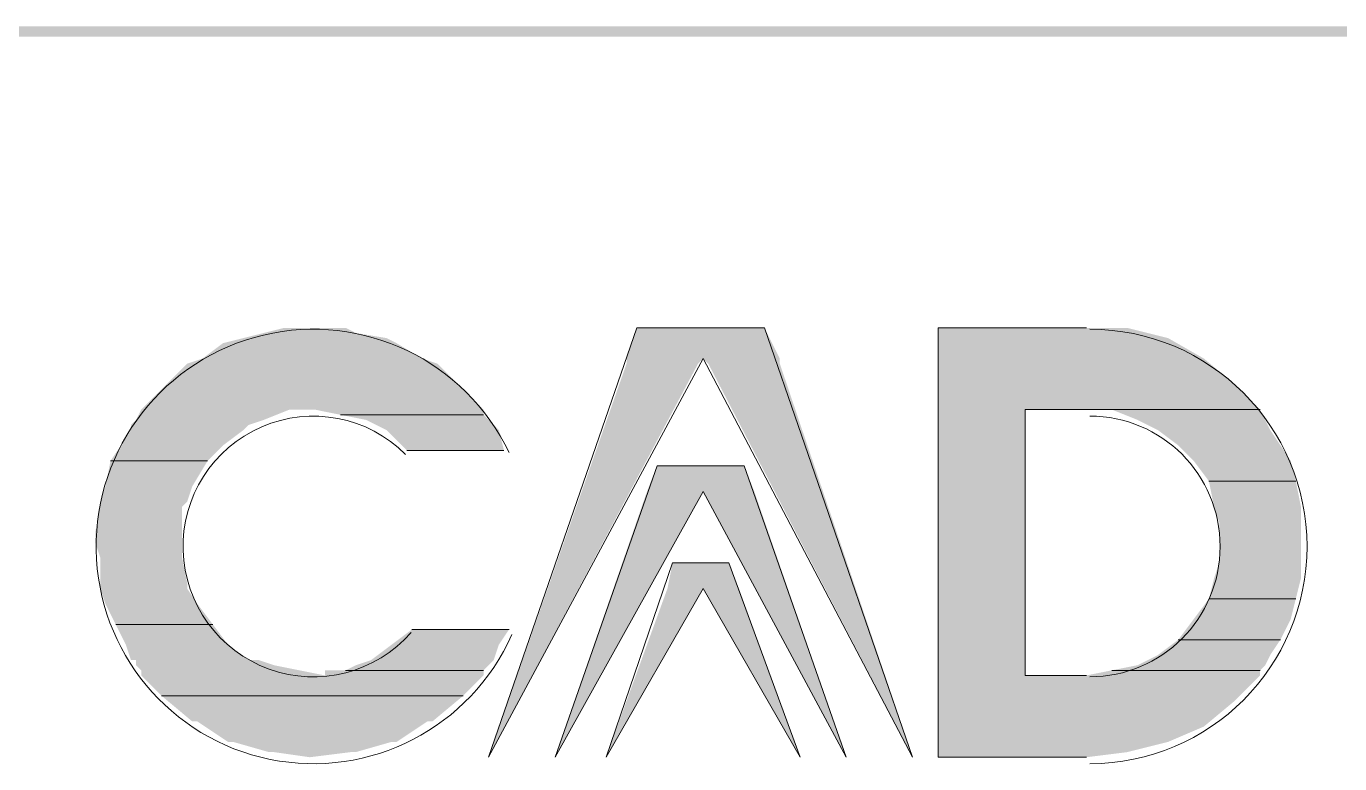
# Model space of a CAD drawing. Header units: millimetres. Extents: x 0.09 to 0.957, y 0.015 to 0.727.
# Drawn here: x 0.52494 to 0.55208, y 0.02601 to 0.04125 of the extents above; entities that cross this region are included whole.
import ezdxf

# ---------------------------------------------------------------- set-up
doc = ezdxf.new("R2010")
doc.units = ezdxf.units.MM
doc.layers.add('PDF_0', color=7, linetype='Continuous')

msp = doc.modelspace()

# ---------------------------------------------------------------- linework, layer by layer
at = {"layer": 'PDF_0', "color": 133, "lineweight": 0, "true_color": 0x6eddc1}
for points in [[(0.5389270605468701, 0.0343833789062497), (0.5344920410156201, 0.0261469140624998), (0.5375543164062452, 0.0350169531249997), (0.5401942089843701, 0.0350169531249997), (0.543256484374995, 0.0261469140624998)], [(0.5397718261718701, 0.0321658691406247), (0.5418837402343701, 0.0261469140624998), (0.5389270605468701, 0.0316378906249997), (0.5358647851562451, 0.0261469140624998), (0.5379766992187451, 0.0321658691406247)], [(0.539455039062495, 0.0301595507812498), (0.5409333789062452, 0.0261469140624998), (0.5389270605468701, 0.0296315722656248), (0.5369207421874951, 0.0261469140624998), (0.53829348632812, 0.0301595507812498)]]:
    msp.add_lwpolyline(points, close=True, dxfattribs=at)
for points in [[(0.546846738281245, 0.0350169531249997), (0.5437844628906201, 0.0350169531249997), (0.5437844628906201, 0.0261469140624998), (0.546846738281245, 0.0261469140624998)], [(0.5343864453124951, 0.0332218261718748), (0.5314297656249951, 0.0332218261718748), (0.5343864453124951, 0.0332218261718748)], [(0.546846738281245, 0.0278364453124997), (0.545579589843745, 0.0278364453124997), (0.545579589843745, 0.0333274218749997), (0.546846738281245, 0.0333274218749997)], [(0.5504369921874951, 0.0333274218749997), (0.546846738281245, 0.0333274218749997), (0.5504369921874951, 0.0333274218749997)], [(0.5504369921874951, 0.0333274218749997), (0.54737471679687, 0.0333274218749997), (0.5504369921874951, 0.0333274218749997)], [(0.5348088281249951, 0.0324826562499997), (0.5328025097656202, 0.0324826562499997)], [(0.5286842773437451, 0.0322714648437497), (0.5266779589843703, 0.0322714648437497), (0.5286842773437451, 0.0322714648437497)], [(0.5511761621093699, 0.0318490820312497), (0.549381035156245, 0.0318490820312497), (0.5511761621093699, 0.0318490820312497)], [(0.5511761621093699, 0.0294203808593747), (0.549381035156245, 0.0294203808593747), (0.5511761621093699, 0.0294203808593747)], [(0.5287898730468701, 0.0288924023437497), (0.5267835546874952, 0.0288924023437497), (0.5287898730468701, 0.0288924023437497)], [(0.5329081054687452, 0.0287868066406247), (0.53491442382812, 0.0287868066406247)], [(0.550859374999995, 0.0285756152343747), (0.548747460937495, 0.0285756152343747), (0.550859374999995, 0.0285756152343747)], [(0.5343864453124951, 0.0279420410156247), (0.5315353613281202, 0.0279420410156247), (0.5343864453124951, 0.0279420410156247)], [(0.5504369921874951, 0.0279420410156247), (0.54737471679687, 0.0279420410156247), (0.5504369921874951, 0.0279420410156247)], [(0.5339640624999951, 0.0274140624999998), (0.5277339160156203, 0.0274140624999998), (0.5339640624999951, 0.0274140624999998)]]:
    msp.add_lwpolyline(points, dxfattribs=at)
for centre, radius, start, end in [((0.5308688080633936, 0.0305008304176432), 0.0044878171521418, 25.60912274195774, 336.1267091714754), ((0.5469199996122756, 0.0305008304658439), 0.0044878177705316, 270.0000049499987, 89.99999504999275), ((0.5308688083479581, 0.030500831493438), 0.0026926893543095, 44.92306145993562, 318.6089953691919), ((0.5469199998484822, 0.0305008302296373), 0.0026926905812, 270.0000032239293, 89.99999677605415)]:
    msp.add_arc(centre, radius, start, end, dxfattribs=at)
at = {"layer": 'PDF_0', "transparency": 33554559}
for points in [[(0.9565580664062412, 0.0410359082031247), (0.9565580664062412, 0.0412470996093747), (0.0902509179687492, 0.0410359082031247)], [(0.9565580664062412, 0.0412470996093747), (0.0902509179687492, 0.0410359082031247), (0.0902509179687492, 0.0412470996093747)]]:
    msp.add_solid(points, dxfattribs=at)
at = {"layer": 'PDF_0', "color": 133, "true_color": 0x6eddc1, "transparency": 33554559}
for points in [[(0.5294234472656201, 0.0348057617187497), (0.5325913183593701, 0.0347001660156247), (0.5290010644531202, 0.0347001660156247)], [(0.5298458300781201, 0.0349113574218747), (0.5323801269531201, 0.0348057617187497), (0.5294234472656201, 0.0348057617187497)], [(0.5323801269531201, 0.0348057617187497), (0.5294234472656201, 0.0348057617187497), (0.5325913183593701, 0.0347001660156247)], [(0.5302682128906202, 0.0350169531249997), (0.5317465527343702, 0.0349113574218747), (0.5298458300781201, 0.0349113574218747)], [(0.5317465527343702, 0.0349113574218747), (0.5298458300781201, 0.0349113574218747), (0.5323801269531201, 0.0348057617187497)], [(0.53069059570312, 0.0350169531249997), (0.5315353613281202, 0.0350169531249997), (0.5302682128906202, 0.0350169531249997)], [(0.5315353613281202, 0.0350169531249997), (0.5302682128906202, 0.0350169531249997), (0.5317465527343702, 0.0349113574218747)], [(0.5375543164062452, 0.0350169531249997), (0.5405109960937451, 0.0343833789062497), (0.5373431249999951, 0.0343833789062497)], [(0.5401942089843701, 0.0350169531249997), (0.5375543164062452, 0.0350169531249997), (0.5405109960937451, 0.0343833789062497)], [(0.5476915039062451, 0.0350169531249997), (0.5476915039062451, 0.0350169531249997), (0.5437844628906201, 0.0350169531249997)], [(0.5476915039062451, 0.0350169531249997), (0.5437844628906201, 0.0350169531249997), (0.546846738281245, 0.0350169531249997)], [(0.5476915039062451, 0.0350169531249997), (0.5437844628906201, 0.0350169531249997), (0.5485362695312449, 0.0348057617187497)], [(0.5437844628906201, 0.0350169531249997), (0.5485362695312449, 0.0348057617187497), (0.5437844628906201, 0.0348057617187497)], [(0.5485362695312449, 0.0348057617187497), (0.5437844628906201, 0.0348057617187497), (0.54927543945312, 0.0343833789062497)], [(0.5437844628906201, 0.0348057617187497), (0.54927543945312, 0.0343833789062497), (0.5437844628906201, 0.0343833789062497)], [(0.5290010644531202, 0.0347001660156247), (0.5331192968749952, 0.0343833789062497), (0.5285786816406202, 0.0343833789062497)], [(0.5325913183593701, 0.0347001660156247), (0.5290010644531202, 0.0347001660156247), (0.5331192968749952, 0.0343833789062497)], [(0.5282618945312452, 0.0342777832031247), (0.5338584667968701, 0.0338554003906247), (0.5278395117187451, 0.0338554003906247)], [(0.5285786816406202, 0.0343833789062497), (0.5334360839843701, 0.0342777832031247), (0.5282618945312452, 0.0342777832031247)], [(0.5334360839843701, 0.0342777832031247), (0.5282618945312452, 0.0342777832031247), (0.5338584667968701, 0.0338554003906247)], [(0.5331192968749952, 0.0343833789062497), (0.5285786816406202, 0.0343833789062497), (0.5334360839843701, 0.0342777832031247)], [(0.5344920410156201, 0.0261469140624998), (0.5344920410156201, 0.0261469140624998), (0.5373431249999951, 0.0342777832031247)], [(0.5344920410156201, 0.0261469140624998), (0.5373431249999951, 0.0342777832031247), (0.538821464843745, 0.0342777832031247)], [(0.5389270605468701, 0.0343833789062497), (0.5373431249999951, 0.0343833789062497), (0.538821464843745, 0.0342777832031247)], [(0.5373431249999951, 0.0343833789062497), (0.538821464843745, 0.0342777832031247), (0.5373431249999951, 0.0342777832031247)], [(0.5405109960937451, 0.0343833789062497), (0.5389270605468701, 0.0343833789062497), (0.5405109960937451, 0.0342777832031247)], [(0.5389270605468701, 0.0343833789062497), (0.5405109960937451, 0.0342777832031247), (0.539032656249995, 0.0342777832031247)], [(0.543256484374995, 0.0261469140624998), (0.543256484374995, 0.0261469140624998), (0.539032656249995, 0.0342777832031247)], [(0.543256484374995, 0.0261469140624998), (0.539032656249995, 0.0342777832031247), (0.5405109960937451, 0.0342777832031247)], [(0.54927543945312, 0.0343833789062497), (0.5437844628906201, 0.0343833789062497), (0.54990901367187, 0.0338554003906247)], [(0.5437844628906201, 0.0343833789062497), (0.54990901367187, 0.0338554003906247), (0.5437844628906201, 0.0338554003906247)], [(0.5278395117187451, 0.0338554003906247), (0.5340696582031202, 0.0336442089843747), (0.5276283203124952, 0.0336442089843747)], [(0.5338584667968701, 0.0338554003906247), (0.5278395117187451, 0.0338554003906247), (0.5340696582031202, 0.0336442089843747)], [(0.54990901367187, 0.0338554003906247), (0.5437844628906201, 0.0338554003906247), (0.5504369921874951, 0.0333274218749997)], [(0.5437844628906201, 0.0338554003906247), (0.5504369921874951, 0.0333274218749997), (0.5437844628906201, 0.0333274218749997)], [(0.5276283203124952, 0.0336442089843747), (0.5343864453124951, 0.0333274218749997), (0.5273115332031202, 0.0333274218749997)], [(0.5340696582031202, 0.0336442089843747), (0.5276283203124952, 0.0336442089843747), (0.5343864453124951, 0.0333274218749997)], [(0.5273115332031202, 0.0333274218749997), (0.5298458300781201, 0.0331162304687497), (0.5272059374999952, 0.0331162304687497)], [(0.530373808593745, 0.0333274218749997), (0.530373808593745, 0.0333274218749997), (0.5273115332031202, 0.0333274218749997)], [(0.530373808593745, 0.0333274218749997), (0.5273115332031202, 0.0333274218749997), (0.5309017871093702, 0.0333274218749997)], [(0.530373808593745, 0.0333274218749997), (0.5273115332031202, 0.0333274218749997), (0.5298458300781201, 0.0331162304687497)], [(0.5343864453124951, 0.0333274218749997), (0.5309017871093702, 0.0333274218749997), (0.5343864453124951, 0.0332218261718748)], [(0.5309017871093702, 0.0333274218749997), (0.5343864453124951, 0.0332218261718748), (0.5314297656249951, 0.0332218261718748)], [(0.5314297656249951, 0.0332218261718748), (0.5343864453124951, 0.0332218261718748), (0.5343864453124951, 0.0332218261718748)], [(0.5343864453124951, 0.0332218261718748), (0.5314297656249951, 0.0332218261718748), (0.5344920410156201, 0.0331162304687497)], [(0.5314297656249951, 0.0332218261718748), (0.5344920410156201, 0.0331162304687497), (0.5319577441406201, 0.0331162304687497)], [(0.545579589843745, 0.0333274218749997), (0.5437844628906201, 0.0333274218749997), (0.545579589843745, 0.0278364453124997)], [(0.5437844628906201, 0.0333274218749997), (0.545579589843745, 0.0278364453124997), (0.5437844628906201, 0.0278364453124997)], [(0.546846738281245, 0.0333274218749997), (0.5504369921874951, 0.0333274218749997), (0.54737471679687, 0.0333274218749997)], [(0.54737471679687, 0.0333274218749997), (0.5504369921874951, 0.0333274218749997), (0.5504369921874951, 0.0333274218749997)], [(0.5504369921874951, 0.0333274218749997), (0.54737471679687, 0.0333274218749997), (0.55054258789062, 0.0331162304687497)], [(0.54737471679687, 0.0333274218749997), (0.55054258789062, 0.0331162304687497), (0.5479026953124949, 0.0331162304687497)], [(0.5271003417968702, 0.0329050390624998), (0.5290010644531202, 0.0325882519531247), (0.5268891503906202, 0.0325882519531247)], [(0.5272059374999952, 0.0331162304687497), (0.5295290429687451, 0.0330106347656247), (0.5271003417968702, 0.0330106347656247)], [(0.5295290429687451, 0.0330106347656247), (0.5271003417968702, 0.0330106347656247), (0.5294234472656201, 0.0329050390624998)], [(0.5271003417968702, 0.0330106347656247), (0.5294234472656201, 0.0329050390624998), (0.5271003417968702, 0.0329050390624998)], [(0.5294234472656201, 0.0329050390624998), (0.5271003417968702, 0.0329050390624998), (0.5290010644531202, 0.0325882519531247)], [(0.5298458300781201, 0.0331162304687497), (0.5272059374999952, 0.0331162304687497), (0.5295290429687451, 0.0330106347656247)], [(0.5344920410156201, 0.0331162304687497), (0.5319577441406201, 0.0331162304687497), (0.5347032324218702, 0.0329050390624998)], [(0.5319577441406201, 0.0331162304687497), (0.5347032324218702, 0.0329050390624998), (0.5323801269531201, 0.0329050390624998)], [(0.5347032324218702, 0.0329050390624998), (0.5323801269531201, 0.0329050390624998), (0.5348088281249951, 0.0324826562499997)], [(0.5323801269531201, 0.0329050390624998), (0.5348088281249951, 0.0324826562499997), (0.5328025097656202, 0.0324826562499997)], [(0.55054258789062, 0.0331162304687497), (0.5479026953124949, 0.0331162304687497), (0.5506481835937449, 0.0329050390624998)], [(0.5479026953124949, 0.0331162304687497), (0.5506481835937449, 0.0329050390624998), (0.548325078124995, 0.0329050390624998)], [(0.5506481835937449, 0.0329050390624998), (0.548325078124995, 0.0329050390624998), (0.550859374999995, 0.0325882519531247)], [(0.548325078124995, 0.0329050390624998), (0.550859374999995, 0.0325882519531247), (0.548747460937495, 0.0325882519531247)], [(0.5268891503906202, 0.0325882519531247), (0.5286842773437451, 0.0322714648437497), (0.5266779589843703, 0.0322714648437497)], [(0.5290010644531202, 0.0325882519531247), (0.5268891503906202, 0.0325882519531247), (0.5286842773437451, 0.0322714648437497)], [(0.548747460937495, 0.0325882519531247), (0.550859374999995, 0.0325882519531247), (0.550859374999995, 0.0325882519531247)], [(0.550859374999995, 0.0325882519531247), (0.550859374999995, 0.0325882519531247), (0.548747460937495, 0.0325882519531247)], [(0.550859374999995, 0.0325882519531247), (0.548747460937495, 0.0325882519531247), (0.551070566406245, 0.0322714648437497)], [(0.548747460937495, 0.0325882519531247), (0.551070566406245, 0.0322714648437497), (0.5490642480468699, 0.0322714648437497)], [(0.5266779589843703, 0.0322714648437497), (0.5283674902343702, 0.0317434863281247), (0.5265723632812451, 0.0317434863281247)], [(0.5266779589843703, 0.0322714648437497), (0.5286842773437451, 0.0322714648437497), (0.5286842773437451, 0.0322714648437497)], [(0.5286842773437451, 0.0322714648437497), (0.5266779589843703, 0.0322714648437497), (0.5283674902343702, 0.0317434863281247)], [(0.5379766992187451, 0.0321658691406247), (0.53998301757812, 0.0316378906249997), (0.537765507812495, 0.0316378906249997)], [(0.5397718261718701, 0.0321658691406247), (0.5379766992187451, 0.0321658691406247), (0.53998301757812, 0.0316378906249997)], [(0.551070566406245, 0.0322714648437497), (0.5490642480468699, 0.0322714648437497), (0.5511761621093699, 0.0318490820312497)], [(0.5490642480468699, 0.0322714648437497), (0.5511761621093699, 0.0318490820312497), (0.549381035156245, 0.0318490820312497)], [(0.549381035156245, 0.0318490820312497), (0.5511761621093699, 0.0318490820312497), (0.5511761621093699, 0.0318490820312497)], [(0.5511761621093699, 0.0318490820312497), (0.549381035156245, 0.0318490820312497), (0.5512817578124949, 0.0313211035156247)], [(0.549381035156245, 0.0318490820312497), (0.5512817578124949, 0.0313211035156247), (0.54948663085937, 0.0313211035156247)], [(0.5265723632812451, 0.0317434863281247), (0.5282618945312452, 0.0314266992187498), (0.5264667675781202, 0.0314266992187498)], [(0.5283674902343702, 0.0317434863281247), (0.5265723632812451, 0.0317434863281247), (0.5282618945312452, 0.0314266992187498)], [(0.5358647851562451, 0.0261469140624998), (0.5358647851562451, 0.0261469140624998), (0.537765507812495, 0.0316378906249997)], [(0.5358647851562451, 0.0261469140624998), (0.537765507812495, 0.0316378906249997), (0.5389270605468701, 0.0316378906249997)], [(0.5418837402343701, 0.0261469140624998), (0.5418837402343701, 0.0261469140624998), (0.5389270605468701, 0.0316378906249997)], [(0.5418837402343701, 0.0261469140624998), (0.5389270605468701, 0.0316378906249997), (0.53998301757812, 0.0316378906249997)], [(0.5264667675781202, 0.0313211035156247), (0.5281562988281201, 0.0307931249999998), (0.5263611718749952, 0.0307931249999998)], [(0.5282618945312452, 0.0314266992187498), (0.5264667675781202, 0.0314266992187498), (0.5281562988281201, 0.0313211035156247)], [(0.5264667675781202, 0.0314266992187498), (0.5281562988281201, 0.0313211035156247), (0.5264667675781202, 0.0313211035156247)], [(0.5281562988281201, 0.0313211035156247), (0.5264667675781202, 0.0313211035156247), (0.5281562988281201, 0.0307931249999998)], [(0.5512817578124949, 0.0313211035156247), (0.54948663085937, 0.0313211035156247), (0.5512817578124949, 0.0310043164062497)], [(0.54948663085937, 0.0313211035156247), (0.5512817578124949, 0.0310043164062497), (0.549592226562495, 0.0310043164062497)], [(0.5512817578124949, 0.0310043164062497), (0.549592226562495, 0.0310043164062497), (0.5512817578124949, 0.0308987207031247)], [(0.549592226562495, 0.0310043164062497), (0.5512817578124949, 0.0308987207031247), (0.549592226562495, 0.0308987207031247)], [(0.5281562988281201, 0.0307931249999998), (0.5263611718749952, 0.0307931249999998), (0.5281562988281201, 0.0305819335937497)], [(0.5263611718749952, 0.0307931249999998), (0.5281562988281201, 0.0305819335937497), (0.5263611718749952, 0.0305819335937497)], [(0.5512817578124949, 0.0308987207031247), (0.549592226562495, 0.0308987207031247), (0.5512817578124949, 0.0303707421874997)], [(0.549592226562495, 0.0308987207031247), (0.5512817578124949, 0.0303707421874997), (0.549592226562495, 0.0303707421874997)], [(0.5281562988281201, 0.0305819335937497), (0.5263611718749952, 0.0305819335937497), (0.5281562988281201, 0.0302651464843747)], [(0.5263611718749952, 0.0305819335937497), (0.5281562988281201, 0.0302651464843747), (0.5264667675781202, 0.0302651464843747)], [(0.5281562988281201, 0.0302651464843747), (0.5264667675781202, 0.0302651464843747), (0.5282618945312452, 0.0297371679687497)], [(0.5264667675781202, 0.0302651464843747), (0.5282618945312452, 0.0297371679687497), (0.5264667675781202, 0.0297371679687497)], [(0.53829348632812, 0.0301595507812498), (0.539666230468745, 0.0296315722656248), (0.5381878906249951, 0.0296315722656248)], [(0.539455039062495, 0.0301595507812498), (0.53829348632812, 0.0301595507812498), (0.539666230468745, 0.0296315722656248)], [(0.549592226562495, 0.0301595507812498), (0.5512817578124949, 0.0298427636718748), (0.54948663085937, 0.0298427636718748)], [(0.5512817578124949, 0.0303707421874997), (0.549592226562495, 0.0303707421874997), (0.5512817578124949, 0.0301595507812498)], [(0.549592226562495, 0.0303707421874997), (0.5512817578124949, 0.0301595507812498), (0.549592226562495, 0.0301595507812498)], [(0.5512817578124949, 0.0301595507812498), (0.549592226562495, 0.0301595507812498), (0.5512817578124949, 0.0298427636718748)], [(0.5282618945312452, 0.0297371679687497), (0.5264667675781202, 0.0297371679687497), (0.5282618945312452, 0.0296315722656248)], [(0.5264667675781202, 0.0297371679687497), (0.5282618945312452, 0.0296315722656248), (0.5264667675781202, 0.0296315722656248)], [(0.5282618945312452, 0.0296315722656248), (0.5264667675781202, 0.0296315722656248), (0.5284730859374952, 0.0293147851562498)], [(0.5264667675781202, 0.0296315722656248), (0.5284730859374952, 0.0293147851562498), (0.5265723632812451, 0.0293147851562498)], [(0.5369207421874951, 0.0261469140624998), (0.5369207421874951, 0.0261469140624998), (0.5381878906249951, 0.0296315722656248)], [(0.5369207421874951, 0.0261469140624998), (0.5381878906249951, 0.0296315722656248), (0.5389270605468701, 0.0296315722656248)], [(0.5409333789062452, 0.0261469140624998), (0.5409333789062452, 0.0261469140624998), (0.5389270605468701, 0.0296315722656248)], [(0.5409333789062452, 0.0261469140624998), (0.5389270605468701, 0.0296315722656248), (0.539666230468745, 0.0296315722656248)], [(0.54948663085937, 0.0298427636718748), (0.5511761621093699, 0.0294203808593747), (0.549381035156245, 0.0294203808593747)], [(0.5512817578124949, 0.0298427636718748), (0.54948663085937, 0.0298427636718748), (0.5511761621093699, 0.0294203808593747)], [(0.549381035156245, 0.0294203808593747), (0.551070566406245, 0.0289979980468748), (0.5490642480468699, 0.0289979980468748)], [(0.549381035156245, 0.0294203808593747), (0.5511761621093699, 0.0294203808593747), (0.5511761621093699, 0.0294203808593747)], [(0.5511761621093699, 0.0294203808593747), (0.549381035156245, 0.0294203808593747), (0.551070566406245, 0.0289979980468748)], [(0.5284730859374952, 0.0293147851562498), (0.5265723632812451, 0.0293147851562498), (0.5287898730468701, 0.0288924023437497)], [(0.5265723632812451, 0.0293147851562498), (0.5287898730468701, 0.0288924023437497), (0.5267835546874952, 0.0288924023437497)], [(0.5267835546874952, 0.0288924023437497), (0.5287898730468701, 0.0288924023437497), (0.5287898730468701, 0.0288924023437497)], [(0.5287898730468701, 0.0288924023437497), (0.5267835546874952, 0.0288924023437497), (0.5291066601562451, 0.0284700195312497)], [(0.5267835546874952, 0.0288924023437497), (0.5291066601562451, 0.0284700195312497), (0.5269947460937452, 0.0284700195312497)], [(0.5329081054687452, 0.0287868066406247), (0.5347032324218702, 0.0284700195312497), (0.5324857226562452, 0.0284700195312497)], [(0.53491442382812, 0.0287868066406247), (0.5329081054687452, 0.0287868066406247), (0.5347032324218702, 0.0284700195312497)], [(0.5490642480468699, 0.0289979980468748), (0.550859374999995, 0.0285756152343747), (0.548747460937495, 0.0285756152343747)], [(0.551070566406245, 0.0289979980468748), (0.5490642480468699, 0.0289979980468748), (0.550859374999995, 0.0285756152343747)], [(0.548747460937495, 0.0285756152343747), (0.5506481835937449, 0.0282588281249997), (0.548325078124995, 0.0282588281249997)], [(0.548747460937495, 0.0285756152343747), (0.550859374999995, 0.0285756152343747), (0.550859374999995, 0.0285756152343747)], [(0.550859374999995, 0.0285756152343747), (0.548747460937495, 0.0285756152343747), (0.5506481835937449, 0.0282588281249997)], [(0.5291066601562451, 0.0284700195312497), (0.5269947460937452, 0.0284700195312497), (0.5295290429687451, 0.0281532324218747)], [(0.5269947460937452, 0.0284700195312497), (0.5295290429687451, 0.0281532324218747), (0.5271003417968702, 0.0281532324218747)], [(0.5324857226562452, 0.0284700195312497), (0.534597636718745, 0.0281532324218747), (0.5320633398437451, 0.0281532324218747)], [(0.5347032324218702, 0.0284700195312497), (0.5324857226562452, 0.0284700195312497), (0.534597636718745, 0.0281532324218747)], [(0.548325078124995, 0.0282588281249997), (0.55054258789062, 0.0280476367187498), (0.5479026953124949, 0.0280476367187498)], [(0.5506481835937449, 0.0282588281249997), (0.548325078124995, 0.0282588281249997), (0.55054258789062, 0.0280476367187498)], [(0.5295290429687451, 0.0281532324218747), (0.5271003417968702, 0.0281532324218747), (0.5297402343749952, 0.0281532324218747)], [(0.5271003417968702, 0.0281532324218747), (0.5297402343749952, 0.0281532324218747), (0.5272059374999952, 0.0281532324218747)], [(0.5297402343749952, 0.0281532324218747), (0.5272059374999952, 0.0281532324218747), (0.5300570214843701, 0.0280476367187498)], [(0.5272059374999952, 0.0281532324218747), (0.5300570214843701, 0.0280476367187498), (0.5272059374999952, 0.0280476367187498)], [(0.5300570214843701, 0.0280476367187498), (0.5272059374999952, 0.0280476367187498), (0.5305849999999951, 0.0279420410156247)], [(0.5272059374999952, 0.0280476367187498), (0.5305849999999951, 0.0279420410156247), (0.5273115332031202, 0.0279420410156247)], [(0.5317465527343702, 0.0280476367187498), (0.5343864453124951, 0.0279420410156247), (0.5315353613281202, 0.0279420410156247)], [(0.5320633398437451, 0.0281532324218747), (0.5344920410156201, 0.0280476367187498), (0.5317465527343702, 0.0280476367187498)], [(0.5344920410156201, 0.0280476367187498), (0.5317465527343702, 0.0280476367187498), (0.5343864453124951, 0.0279420410156247)], [(0.534597636718745, 0.0281532324218747), (0.5320633398437451, 0.0281532324218747), (0.5344920410156201, 0.0280476367187498)], [(0.5479026953124949, 0.0280476367187498), (0.5504369921874951, 0.0279420410156247), (0.54737471679687, 0.0279420410156247)], [(0.55054258789062, 0.0280476367187498), (0.5479026953124949, 0.0280476367187498), (0.5504369921874951, 0.0279420410156247)], [(0.5305849999999951, 0.0279420410156247), (0.5273115332031202, 0.0279420410156247), (0.5311129785156201, 0.0278364453124997)], [(0.5273115332031202, 0.0279420410156247), (0.5311129785156201, 0.0278364453124997), (0.5273115332031202, 0.0278364453124997)], [(0.5343864453124951, 0.0278364453124997), (0.5273115332031202, 0.0278364453124997), (0.5339640624999951, 0.0274140624999998)], [(0.5273115332031202, 0.0278364453124997), (0.5339640624999951, 0.0274140624999998), (0.5277339160156203, 0.0274140624999998)], [(0.5315353613281202, 0.0279420410156247), (0.5343864453124951, 0.0279420410156247), (0.5311129785156201, 0.0279420410156247)], [(0.5343864453124951, 0.0279420410156247), (0.5311129785156201, 0.0279420410156247), (0.5343864453124951, 0.0278364453124997)], [(0.5311129785156201, 0.0279420410156247), (0.5343864453124951, 0.0278364453124997), (0.5311129785156201, 0.0278364453124997)], [(0.5504369921874951, 0.0278364453124997), (0.5437844628906201, 0.0278364453124997), (0.54990901367187, 0.0273084667968747)], [(0.5437844628906201, 0.0278364453124997), (0.54990901367187, 0.0273084667968747), (0.5437844628906201, 0.0273084667968747)], [(0.54737471679687, 0.0279420410156247), (0.5504369921874951, 0.0278364453124997), (0.546846738281245, 0.0278364453124997)], [(0.54737471679687, 0.0279420410156247), (0.5504369921874951, 0.0279420410156247), (0.5504369921874951, 0.0279420410156247)], [(0.5504369921874951, 0.0279420410156247), (0.54737471679687, 0.0279420410156247), (0.5504369921874951, 0.0278364453124997)], [(0.5277339160156203, 0.0274140624999998), (0.5339640624999951, 0.0274140624999998), (0.5339640624999951, 0.0274140624999998)], [(0.5339640624999951, 0.0274140624999998), (0.5277339160156203, 0.0274140624999998), (0.5333304882812451, 0.0268860839843748)], [(0.5277339160156203, 0.0274140624999998), (0.5333304882812451, 0.0268860839843748), (0.5283674902343702, 0.0268860839843748)], [(0.54990901367187, 0.0273084667968747), (0.5437844628906201, 0.0273084667968747), (0.54927543945312, 0.0267804882812498)], [(0.5437844628906201, 0.0273084667968747), (0.54927543945312, 0.0267804882812498), (0.5437844628906201, 0.0267804882812498)], [(0.5333304882812451, 0.0268860839843748), (0.5283674902343702, 0.0268860839843748), (0.5332248925781201, 0.0268860839843748)], [(0.5283674902343702, 0.0268860839843748), (0.5332248925781201, 0.0268860839843748), (0.5284730859374952, 0.0268860839843748)], [(0.5332248925781201, 0.0268860839843748), (0.5284730859374952, 0.0268860839843748), (0.5325913183593701, 0.0264637011718748)], [(0.5284730859374952, 0.0268860839843748), (0.5325913183593701, 0.0264637011718748), (0.5291066601562451, 0.0264637011718748)], [(0.54927543945312, 0.0267804882812498), (0.5437844628906201, 0.0267804882812498), (0.5485362695312449, 0.0264637011718748)], [(0.5437844628906201, 0.0267804882812498), (0.5485362695312449, 0.0264637011718748), (0.5437844628906201, 0.0264637011718748)], [(0.5325913183593701, 0.0264637011718748), (0.5291066601562451, 0.0264637011718748), (0.5324857226562452, 0.0264637011718748)], [(0.5291066601562451, 0.0264637011718748), (0.5324857226562452, 0.0264637011718748), (0.5292122558593702, 0.0264637011718748)], [(0.5324857226562452, 0.0264637011718748), (0.5292122558593702, 0.0264637011718748), (0.5317465527343702, 0.0262525097656248)], [(0.5292122558593702, 0.0264637011718748), (0.5317465527343702, 0.0262525097656248), (0.5299514257812451, 0.0262525097656248)], [(0.5485362695312449, 0.0264637011718748), (0.5437844628906201, 0.0264637011718748), (0.5476915039062451, 0.0262525097656248)], [(0.5437844628906201, 0.0264637011718748), (0.5476915039062451, 0.0262525097656248), (0.5437844628906201, 0.0262525097656248)], [(0.5317465527343702, 0.0262525097656248), (0.5299514257812451, 0.0262525097656248), (0.531640957031245, 0.0262525097656248)], [(0.5299514257812451, 0.0262525097656248), (0.531640957031245, 0.0262525097656248), (0.5300570214843701, 0.0262525097656248)], [(0.531640957031245, 0.0262525097656248), (0.5300570214843701, 0.0262525097656248), (0.5307961914062452, 0.0261469140624998)], [(0.5300570214843701, 0.0262525097656248), (0.531640957031245, 0.0262525097656248), (0.531640957031245, 0.0262525097656248)], [(0.531640957031245, 0.0262525097656248), (0.531640957031245, 0.0262525097656248), (0.5300570214843701, 0.0262525097656248)], [(0.5476915039062451, 0.0262525097656248), (0.5437844628906201, 0.0262525097656248), (0.546846738281245, 0.0261469140624998)], [(0.5437844628906201, 0.0262525097656248), (0.546846738281245, 0.0261469140624998), (0.5437844628906201, 0.0261469140624998)]]:
    msp.add_solid(points, dxfattribs=at)

doc.saveas('drawing.dxf')
